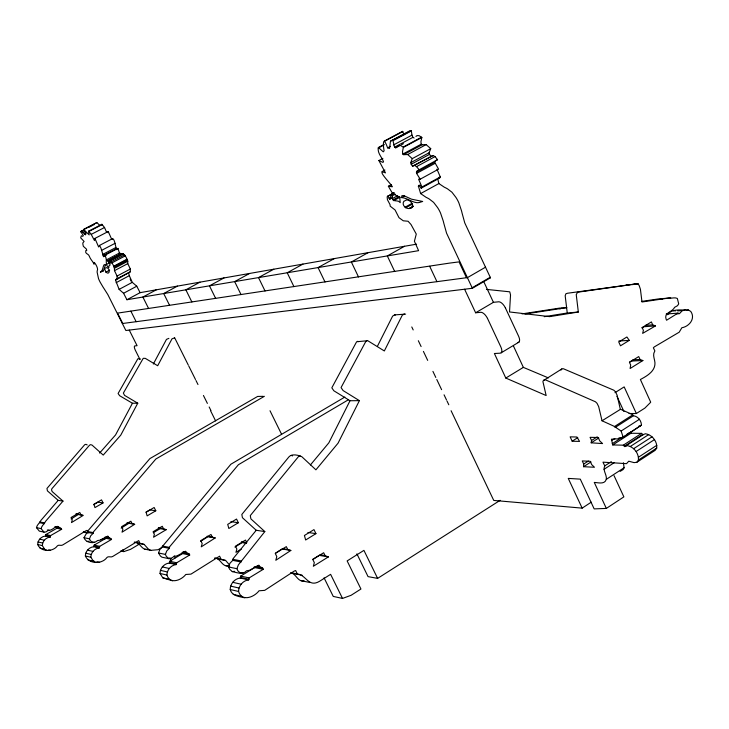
<?xml version="1.0" encoding="UTF-8"?>
<svg xmlns="http://www.w3.org/2000/svg" width="729" height="729" viewBox="0 0 729 729"><rect width="100%" height="100%" fill="white"/><g stroke="black" fill="none" stroke-linecap="round" stroke-linejoin="round"><path stroke-width="1.09" d="M119.893 254.394L117.952 248.389L104.657 255.35C108.22 259.369 104.074 264.663 108.821 267.625L108.894 265.976L110.161 264.928L107.774 260.736L110.826 263.224L109.906 260.745L123.228 253.738C125.862 256.043 128.149 260.025 127.785 263.625L130.336 269.028L130.327 271.808L116.358 279.07L115.519 280.146L119.119 289.377L123.575 293.268L126.937 299.728L418.601 250.667L414.409 241.244L416.277 234.082L411.01 224.514L408.094 221.252L403.265 220.796L398.991 217.679L395.072 209.97L390.188 206.161L390.015 204.576L387.436 199.728L387.145 196.757L393.642 192.72M614.037 475.636L623.869 496.868L606.346 508.414L594.272 482.416C598.281 482.616 604.66 484.721 606.3 479.354C607.038 474.615 602.446 470.487 604.751 465.877L602.974 462.159L626.539 463.662L628.744 461.193L634.102 462.633L636.873 462.25L638.413 460.026C639.041 453.338 633.765 446.713 627.177 445.592L624.808 446.622L623.295 445.173L612.752 444.945L611.412 439.204L618.019 438.822L619.313 437.737L622.047 437.947L641.42 425.144C641.365 420.533 638.03 416.505 633.519 415.73L632.152 414.418L620.297 409.169L617.044 395.036L615.422 391.746L613.836 390.215L563.353 368.728L561.822 368.938L543.269 380.675L542.923 381.622L546.149 395.537L505.808 378.059L494.399 353.51L500.212 353.182A6.816 3.107 58.6 0 0 500.896 347.04L487.464 318.345M636.873 462.25L655.161 450.331L656.729 448.089C657.449 441.4 652.109 434.766 645.502 433.755L643.379 434.52L624.808 446.622M583.555 466.706L583.71 464.045L582.261 460.928L590.162 461.284L591.729 464.655L594.472 467.253L583.555 466.706L590.982 461.922M117.087 278.843L117.059 276.063L114.489 270.65C114.808 267.042 112.53 263.078 109.906 260.745M257.2 565.804L259.342 566.223L262.722 568.201L263.269 569.303L249.154 577.915L248.671 579.892C243.03 580.439 238.511 585.897 238.593 591.483C241.7 602.008 254.139 597.324 259.023 590.791L264.691 590.362L294.325 571.035L295.673 570.534L297.286 573.978C306.298 574.725 308.312 587.975 319.557 581.286L330.611 574.334L342.53 598.427L351.096 595.292L360.937 589.023L347.141 560.92L363.926 550.377L377.622 578.389L500.158 500.313M183.052 551.616L186.077 552.208L189.194 554.004L189.704 555.006L176.682 562.788L176.236 564.583C171.087 565.048 166.877 569.96 166.941 575.063C169.848 584.64 181.22 580.402 185.777 574.488L191.007 574.115L219.611 556.181L221.106 559.325L225.607 560.455L229.462 564.866M263.269 569.303L254.685 567.581L240.688 576.092L240.215 578.051C234.629 578.58 230.145 583.984 230.218 589.506C231.795 596.03 239.303 596.532 244.68 597.807M189.704 555.006L182.605 553.593L169.693 561.294L169.256 563.07C164.153 563.526 159.97 568.383 160.034 573.45L162.813 577.833L172.554 580.822M106.37 536.562L108.247 536.936L111.528 539.442L105.878 538.312L94.15 545.146L93.74 546.732C89.166 547.105 85.311 551.397 85.366 555.963C88.701 564.173 101.996 564.51 106.963 557.475C108.53 555.89 110.844 557.649 112.685 556.482L138.701 540.59L140.05 543.387L144.142 544.408L148.315 549.01L150.748 550.368L158.056 549.712L161.738 547.634M111.528 539.442L99.709 546.34L99.299 547.935C94.688 548.317 90.806 552.646 90.861 557.248L93.394 561.202L95.936 562.396M56.689 526.538L58.602 526.921L61.664 529.245L56.862 528.279L45.891 534.557L45.517 536.015C41.28 536.344 37.644 540.262 37.68 544.508C40.715 552.072 52.798 552.236 57.372 545.875C58.839 544.417 60.99 546.039 62.712 544.973L85.967 530.758L87.033 530.384L87.516 531.405M61.664 529.245L50.62 535.569L50.237 537.045C45.963 537.373 42.309 541.328 42.346 545.611L44.697 549.265L47.075 550.377M108.074 232.688L108.247 231.512L111.446 238.748M240.652 573.368L237.918 570.88L236.916 568.693L238.365 564.893L264.827 531.587L256.234 530.275L233.162 558.578L232.751 560.364L230 563.207L228.569 566.971L229.562 569.139L232.269 571.6C236.961 572.593 242.766 575.117 246.566 570.78L249.473 570.306L258.877 565.166L259.342 566.223M348.362 399.793L238.365 464.747L169.684 546.714L169.301 548.345L166.741 550.96L165.41 554.404L166.33 556.391L168.846 558.651L171.087 558.396L174.295 556.309L176.983 555.89L185.649 551.242L186.077 552.208M344.844 397.068L230.883 464.227L159.842 549.575L158.512 552.992L160.362 555.981L161.929 557.193L168.846 558.651M263.251 396.33L257.638 396.439L149.91 458.587L87.863 530.922L84.008 537.701C85.712 542.886 93.786 544.226 97.549 540.554L99.991 540.189L107.856 536.07L108.247 536.936M264.372 396.312L155.878 458.997L93.376 531.988L93.03 533.446L90.715 535.76L89.494 538.822L90.332 540.599L92.61 542.622M174.595 337.846L172.017 338.812L157.683 365.748L145.29 358.358L143.23 358.322L123.365 393.095L124.559 395.382L137.763 403.192L120.768 435.131L103.236 455.087L91.936 444.991L90.25 444.672L89.02 445.765L51.877 488.731L51.531 489.897L52.151 491.537L62.995 501.096L45.562 521.353C44.396 524.014 41.753 525.573 41.106 528.616L44.004 532.124L45.9 531.933L48.615 530.229C52.16 531.14 56.406 524.452 58.602 526.921M62.995 501.096L58.183 500.358L40.879 520.451C39.712 523.094 37.097 524.634 36.45 527.65L39.33 531.131L44.004 532.124M591.173 442.822L591.547 440.507L590.071 437.327L598.19 437.509L599.785 440.963L602.591 443.578L591.173 442.822L598.737 437.992M99.855 225.398L96.866 222.6L83.616 229.425L85.831 234L85.503 234.856L81.757 231.257L80.646 231.53L83.352 235.567L82.814 236.305L81.302 235.795L80.691 237.845L84.09 241.454L82.824 242.976L82.906 244.37L83.352 246.32L86.386 249.054L86.769 250.439L85.84 250.557C84.692 254.193 88.646 253.528 89.302 256.198C90.46 259.433 92.273 260.572 94.123 264.208C92.301 258.449 98.953 268.026 97.322 270.495A27.675 8.429 61.6 0 0 97.103 272.063L98.488 278.524A11.363 3.445 61.8 0 0 100.165 282.196L103.017 287.026A24.914 7.6 61.8 0 0 103.992 288.52L107.828 294.571L125.862 330.501L472.383 288.274L446.567 233.171L443.824 223.338A37.07 16.949 61.1 0 0 443.196 220.869L440.562 213.114A17.186 7.937 61.1 0 0 437.573 207.555L433.6 202.361L429.244 198.999A41.398 18.963 60.8 0 0 426.164 197.368L420.624 193.586L418.373 185.977L419.23 185.093L421.18 188.182L439.669 178.04L440.298 176.937L436.944 169.146M394.307 192.766L391.327 194.397L389.915 199.299L387.7 195.964M414.099 138L412.924 137.353L411.958 135.12L411.311 130.591L390.471 141.189L389.568 148.452L387.628 147.869C382.825 134.564 382.88 145.126 384.128 150.785L383.263 151.832L378.415 147.495L384.156 144.433M415.931 136.414L417.079 135.612L419.139 135.676L421.836 137.499L403.356 147.404L402.49 151.668L402.8 154.083L403.684 154.676L407.675 154.539L412.268 158.63L410.691 162.704L411.985 165.547L412.669 166.194L433.09 155.505L435.013 156.607L437.564 159.678L416.888 171.014L416.587 173.384L420.196 179.188L438.585 169.146L434.694 162.23L435.313 161L437.564 159.678M112.466 239.376C114.517 237.135 115.483 247.824 116.813 249.701M421.836 137.499L420.925 141.772L421.207 144.187L422.1 144.77L426.137 144.597L430.748 148.652L429.117 152.744L429.481 154.375L431.085 156.216M420.196 179.188L418.583 179.17L421.963 186.988L421.18 188.182M409.507 208.202L409.908 208.266C416.487 206.781 408.996 196.784 404.531 201.022A38.755 17.56 62.1 0 1 403.893 201.195C400.503 206.207 409.534 211.975 413.297 206.116M402.144 132.332L402.572 131.348L404.13 134.665M391.327 194.397L392.248 195.791L392.348 198.589C393.332 202.507 398.234 199.363 400.23 202.671L399.793 198.406L400.294 197.349L395.455 195.099L391.974 192.483L388.366 186.25L392.302 186.788C391.509 184.191 374.852 168.08 385.477 172.901L378.87 160.544L382.935 162.403L383.545 161.72C381.841 157.045 377.021 152.826 378.415 147.495M108.247 231.512L94.916 238.419L94.478 240.579L91.216 234.383L88.592 231.166L101.896 224.295L104.529 227.494L106.434 231.922M561.011 370.104L561.822 368.938M256.234 530.275L242.429 517.699L241.828 514.464L288.894 456.937C291.381 453.456 298.644 455.087 301.815 456.7L315.912 469.831L338.056 443.177L359.397 400.649L350.02 400.74L328.843 442.822L310.426 464.938M377.422 346.275L392.621 316.131L394.608 314.892L405.625 314.126M623.423 462.815L624.088 467.763L623.186 469.522L620.115 471.399M137.763 403.192L132.441 403.246L115.565 434.931L99.6 453.073M153.336 364.026L166.476 339.368L168.873 338.374M117.433 249.154L117.952 248.389M667.609 314.664C672.038 308.176 681.743 310.363 688.495 310.025L690.791 311.465C695.748 318.555 689.215 326.537 681.852 327.749L679.2 332.196L654.278 346.922L653.366 347.797L654.87 350.931C652.163 354.868 654.678 358.714 654.961 362.796C655.398 371.298 646.769 376.1 640.39 379.508L650.715 402.226L644.873 408.103L636.353 413.525L629.027 413.507M123.228 253.738L109.787 260.918M115.519 280.146L130.327 271.808M100.447 272.008C103.682 271.07 102.689 262.13 105.659 265.137A55.14 17.031 61.4 0 0 105.213 265.62L103.336 271.124L100.447 272.008L103.536 270.495M122.025 254.549L121.069 253.756L107.637 260.891M94.15 224.414L93.859 224.924M622.047 437.947L641.42 425.144M130.856 280.975L130.892 280.364M104.657 255.35L103.536 256.654L100.894 247.969L99.49 245.436L98.643 247.013L94.916 238.419M451.087 410.719L493.752 500.431L582.161 508.131L591.237 502.19M275.489 553.211L281.084 549.575M290.844 550.468L275.781 560.291L276.801 556.591L275.234 553.448L286.315 546.632L287.764 549.548L290.844 550.468L282.023 548.964M638.458 457.238L656.811 445.291M606.3 479.354L624.088 467.763M638.413 460.026L656.729 448.089M604.751 465.877L611.339 461.612M633.647 448.7L652.027 436.799M603.986 469.321L614.328 462.614M636.153 451.479L654.524 439.56M623.295 445.173L641.584 433.372L643.106 434.812M624.325 446.294L642.614 434.484M630.312 446.467L648.673 434.593M612.196 443.733L623.669 436.352M626.539 434.502L629.409 432.661M612.752 444.945L630.922 433.254L641.584 433.372M583.71 464.045L588.358 461.056M543.852 380L545.356 379.809L595.465 401.779L597.042 403.319L598.682 406.627L602.026 420.779L613.8 426.137L621.126 431.021L639.515 419.23M611.977 440.343L614.848 438.493M215.164 537.966L201.25 546.85L202.188 543.497L200.748 540.645L210.982 534.466L212.321 537.127L215.164 537.966L207.865 536.726L200.502 541.419M591.547 440.507L597.224 436.881M614.419 426.593L632.772 414.865M615.158 427.467L633.519 415.73M572.165 441.2L579.555 441.4L576.967 437.017L570.142 436.853L572.165 441.2L577.769 437.637M602.026 420.779L620.343 409.397M614.975 392.676L624.17 386.899L636.353 413.525M328.323 556.929L313.324 566.287L314.327 562.624L312.787 559.508L323.676 552.728L325.107 555.626L328.323 556.929L319.174 555.361L312.668 559.416M642.878 360.536L630.093 368.519L630.694 365.074L629.446 362.349L638.732 356.572L640.062 359.497L642.878 360.536L631.323 361.028L629.51 362.158M121.132 528.133L128.86 523.331L134.683 524.315L122.025 532.197L122.891 529.218L121.579 526.666L130.883 521.18L132.095 523.559L134.683 524.315M685.251 309.761L682.043 310.918L679.401 313.725L677.961 313.106L666.579 320.231L666.124 319.211C663.736 312.386 672.266 312.322 674.598 307.337L677.505 305.706L678.699 303.884L677.35 298.462C674.443 297.031 671.719 298.662 668.848 298.024L641.985 301.988L640.426 289.295L639.123 285.404L637.775 283.663L567.618 293.231L565.914 293.751L565.185 295.764L567.253 313.005L544.244 316.696M315.949 533.646L305.651 539.998L304.421 535.487L313.962 529.609L315.949 533.646L307.911 532.471M629.282 340.379L620.488 345.801L618.757 342.001L626.904 336.989L629.282 340.379L618.875 340.999M71.123 518.93L78.349 514.501L82.313 515.184M241.481 548.983L235.932 552.372L236.852 549.037L235.431 546.212L245.5 540.071L246.821 542.704L241.427 541.793M505.808 378.059L523.358 367.38L548.372 377.895M234.884 547.078L242.219 542.604L246.548 543.342M238.374 522.729L228.842 528.479L227.712 524.379L236.533 519.057L238.374 522.729L230.883 521.645M501.233 352.781L518.957 342.12M153.363 532.689L160.116 528.671L166.176 529.701L153.537 537.227L154.384 534.266L153.099 531.733L162.266 526.274L163.46 528.634L166.176 529.701M155.806 510.774L147.13 515.886L146.11 512.223L154.138 507.493L155.806 510.774L149.828 509.908L146 512.159M464.592 289.231L475.636 312.777L493.424 302.325L498.964 301.77A7.527 3.517 59.1 0 1 505.343 307.784M472.246 287.718L490.234 277.266L464.765 222.919L462.077 213.114A36.906 17.25 61.2 0 0 461.466 210.645L458.878 202.908A17.113 8.074 61.1 0 0 455.898 197.368L451.934 192.21L447.551 188.884A41.207 19.3 60.8 0 0 444.444 187.28L438.876 183.553L437.929 179.662M472.383 288.274L490.371 277.831L490.234 277.266M93.503 504.75L97.978 502.153L103.062 502.901L101.513 499.866L94.005 504.213L94.952 507.603L103.062 502.901M641.903 327.868L643.871 326.729L655.499 325.909L642.632 333.372L643.397 330.319L642.167 327.594L651.38 321.917L652.701 324.842L655.499 325.909M485.532 267.188L467.508 277.594L122.317 323.539M412.669 166.194L433.09 155.505M404.549 246.265L387.318 255.934L394.717 271.534M368.054 252.671L351.342 261.984L358.513 276.965M334.292 258.595L318.072 267.579L325.016 281.995M405.06 207.209L412.031 203.364M302.972 264.089L287.217 272.774L293.942 286.661M405.661 207.811L412.632 203.965M409.461 208.348L413.243 206.261M393.678 200.675L399.629 197.413M401.579 197.595C407.083 197.942 411.42 201.979 416.769 202.689A44.578 20.494 62 0 0 419.312 202.498L422.674 201.459L411.53 199.181L403.584 195.536L401.889 195.709L401.579 197.595L404.577 195.955M421.963 186.988L440.298 176.937M273.822 269.201L258.513 277.594L265.046 290.999M420.624 193.586L438.876 183.553M388.174 196.065L393.131 193.367M391.801 194.461L393.788 193.376M249.6 273.448L234.665 281.613L241.026 294.598M392.248 195.791L395.227 194.169M389.049 198.534L391.026 197.45M389.514 199.272L391.491 198.188M392.348 198.589L397.305 195.873M393.059 199.892L399.009 196.63M418.309 186.323L420.241 185.266M388.366 186.25L391.345 184.628M416.295 172.235L434.694 162.23M223.994 277.94L209.46 285.85L215.647 298.407M416.587 173.384L434.985 163.378M200.01 282.15L185.859 289.814L191.873 301.979M414.637 165.501L416.551 166.622L435.013 156.607M412.268 158.63L430.748 148.652M177.502 286.096L163.706 293.541L169.565 305.323M410.691 162.704L429.117 152.744M411.065 164.344L429.481 154.375M402.8 154.083L421.207 144.187M403.684 154.676L422.1 144.77M156.325 289.814L142.884 297.049L148.579 308.467M407.675 154.539L426.137 144.597M381.914 171.67L384.912 170.057M123.575 293.268L136.77 286.215L140.114 292.657L416.587 244.16M392.895 140.405L394.553 147.176L395.719 147.832L399.592 145.764M401.524 144.725L403.456 143.686M395.719 147.832L398.645 145.481L400.668 145.554L403.146 147.067L421.626 137.161M378.87 160.544L382.889 158.393M126.937 299.728L140.114 292.657M390.471 141.189L410.217 130.573L411.311 130.591M378.151 148.096L383.891 145.035M393.141 140.633L411.566 130.819M119.119 289.377L132.286 282.351L136.77 286.215M387.628 147.869L390.516 146.329M393.578 144.934L411.958 135.12M394.553 147.176L412.924 137.353M116.13 282.679L129.315 275.662L128.723 273.138M384.265 141.08L402.572 131.348M384.511 141.289L402.818 131.548M114.489 270.65L127.785 263.625M117.059 276.063L130.336 269.028M111.974 262.859L125.306 255.843M113.551 266.304L126.873 259.278M113.842 266.604L127.165 259.579M114.316 267.279L127.639 260.244M105.905 272.145C109.933 275.708 110.425 268.609 106.762 267.634A30.108 9.258 62.2 0 1 106.534 267.671L104.484 268.463L105.905 272.145L109.66 270.158M114.608 268.217L127.921 261.182M106.562 259.806L119.838 252.826M107.774 260.736L121.069 253.756M111.291 261.747L124.623 254.731M106.088 264.6L110.033 262.631M101.823 250.247L115.136 243.295M102.561 254.494L115.838 247.55M103.035 255.724L116.303 248.771M103.536 256.654L106.379 255.168M99.49 245.436L112.813 238.501M83.006 232.259L84.901 231.284M88.965 231.412L102.279 224.541M84.282 233.945L86.168 232.97M91.216 234.383L104.529 227.494M83.635 229.599L96.866 222.6M80.646 231.53L84.418 229.589M89.12 227.166L92.884 225.225M80.682 231.722L84.582 229.799M660.702 299.264L662.625 298.772M561.394 308.258L560.273 308.722M105.76 538.603L100.757 539.651M120.65 550.942L123.784 551.625L130.555 549.347L138.346 544.718L137.316 542.704M404.349 313.889L402.235 315.302L384.338 350.959L367.744 340.707L356.627 341.746L331.823 387.819L333.855 390.78L350.02 400.74M366.915 340.607L365.621 341.819L341.054 387.582L343.104 390.571L359.397 400.649M637.775 283.663L577.614 292.22L576.238 294.607L578.334 312.03L549.639 316.632L509.525 311.957L510.528 294.972L509.762 291.819L486.425 289.386M522.064 313.889L558.624 308.258L566.852 307.629M524.944 314.044L566.46 307.647M641.465 301.432L658.387 298.936L670.716 297.942M489.642 277.922L490.371 277.831M232.269 571.6L234.674 571.317M628.817 284.975L626.284 284.911M631.952 284.638L638.221 283.955M87.106 541.465L89.12 541.255M475.636 312.777L481.094 312.285A7.554 3.463 59.1 0 1 487.464 318.345M567.253 313.005L578.334 312.03M677.724 310.909L680.959 310.645M686.344 310.199L688.495 310.025M666.188 314.053L677.961 313.106M676.785 313.853L678.927 313.68M645.311 325.371L652.701 324.842M517.453 342.566L517.927 342.53A6.78 3.162 58.6 0 0 518.674 336.37L505.343 307.784M632.726 359.807L640.062 359.497M606.346 508.414L594.162 508.897L580.284 479.135L568.255 478.397L582.161 508.131M638.677 426.183L640.39 426.155M300.175 455.889L298.608 456.436L250.284 515.603L250.894 518.884L264.827 531.587M90.405 561.066L94.096 561.066M357.483 341.336L358.75 341.582M394.608 314.892L395.51 314.992M214.9 558.168C220.814 558.141 221.789 567.089 228.341 565.804M291.746 573.067C296.393 574.58 297.97 582.207 304.184 580.904M140.05 543.387L134.182 542.239C140.278 541.647 141.171 550.422 147.449 549.365M673.423 310.736L675.573 310.909M158.439 527.778L163.46 528.634M320.031 554.76L325.107 555.626M282.269 548.609L287.764 549.548M127.265 522.739L132.095 523.559M207.127 536.243L212.321 537.127M80.892 514.647L79.771 512.451L71.068 517.481L72.28 519.841L71.478 522.593L83.306 515.348L75.953 513.799L78.349 514.501M377.622 578.389L368.054 576.621L356.9 553.849M291.281 455.397L292.575 455.907M87.58 531.514L93.084 532.58M162.43 546.039L169.356 547.379M232.815 559.307L241.199 560.947M39.785 521.946L44.469 522.866M87.526 532.361L93.03 533.446M162.376 546.996L169.301 548.345M232.751 560.364L241.144 562.013M39.74 522.739L44.414 523.659M290.625 572.666L297.286 573.978M214.8 558.086L221.106 559.325M293.231 573.45L302.161 575.217M138.246 543.251L144.142 544.408M218.217 558.997L225.607 560.455M104.93 537.145L111.072 538.549M189.194 554.004L182.104 552.6L182.605 553.593M88.282 532.981L83.297 531.988L87.088 532.935M255.214 566.706L262.722 568.201M54.912 526.611L61.236 528.416M301.041 580.676L310.035 582.517M144.807 549.156L150.748 550.368M225.434 565.586L229.69 566.451M228.569 566.971L236.916 568.693M84.008 537.701L89.494 538.822M158.512 552.992L165.41 554.404M36.45 527.65L41.106 528.616M47.358 529.965L49.244 530.357M92.428 541.948L94.642 542.403M169.11 557.986L171.087 558.396M240.98 572.648L243.085 573.085M94.15 545.146L99.709 546.34M169.693 561.294L176.682 562.788M240.688 576.092L249.154 577.915M342.53 598.427L333.253 596.422L324.059 577.824M45.891 534.557L50.62 535.569M240.506 577.496L248.972 579.336M93.986 546.285L99.554 547.479M169.529 562.569L176.509 564.073M93.74 546.732L99.299 547.935M169.256 563.07L176.236 564.583M45.745 535.605L50.474 536.626M240.215 578.051L248.671 579.892M45.517 536.015L50.237 537.045M87.434 550.14L92.938 551.379M162.303 566.916L169.228 568.474M232.679 582.307L241.071 584.193M39.621 539.141L44.296 540.198M230.61 586.098L238.984 588.03M85.694 553.202L91.189 554.459M160.389 570.351L167.305 571.937M37.99 541.957L42.656 543.041M85.366 555.963L90.861 557.248M160.034 573.45L166.941 575.063M230.218 589.506L238.593 591.483M37.68 544.508L42.346 545.611M96.875 561.731L99.663 562.396M87.872 559.881L93.394 561.202M162.813 577.833L169.739 579.5M48.652 549.939L50.547 550.395M233.234 594.335L241.627 596.358M40.013 548.135L44.697 549.265M127.147 522.821L128.86 523.331M158.33 527.969L160.116 528.671M666.543 314.29L667.144 314.618M140.241 358.95L137.881 358.732L118.089 393.514L119.693 395.747L132.441 403.246M559.189 308.349L559.836 308.795M83.616 229.425L89.157 234.902L88.592 231.166M87.188 444.927L85.913 444.326L84.692 444.726L46.957 488.448L47.421 490.872L58.183 500.358M416.551 166.622L419.102 169.711M130.117 279.034L130.546 279.736M621.126 431.021L623.058 436.944M174.723 337.91L188.273 365.029M56.443 527.459L56.862 528.279M105.423 537.428L105.878 538.312M122.773 549.639L123.784 551.625M129.252 330.082L137.079 345.683L134.71 345.938A4.985 1.504 61 0 0 135.348 350.248L139.959 359.443M170.03 558.414L171.452 561.202M174.249 555.945L175.206 557.822M122.764 323.485L117.569 313.124L449.684 263.087L459.042 261.884L466.469 277.731M130.856 311.128L136.15 321.699M254.266 566.752L254.685 567.581M188.747 365.985L195.49 379.517M195.983 380.52L197.978 384.52M203.446 395.492L207.382 403.401M210.572 410.764L215.62 420.906M209.159 406.982L210.936 410.555M270.012 410.755L281.54 434.183M411.785 326.957L413.197 329.936M418.337 340.725L421.107 346.548M423.412 351.405L427.686 360.381M432.917 371.38L435.805 377.458M436.771 379.49L441.61 389.669M444.061 394.817L446.503 399.957M446.995 400.986L448.791 404.768M493.424 302.325L484.056 282.269M429.682 266.285L436.935 281.667M513.435 345.956L523.358 367.38M129.315 275.662L132.286 282.351M630.366 432.042L630.922 433.254M616.934 396.257L623.906 411.466M439.15 177.32L439.487 178.14M101.896 224.295L102.188 225.261"/></g></svg>
